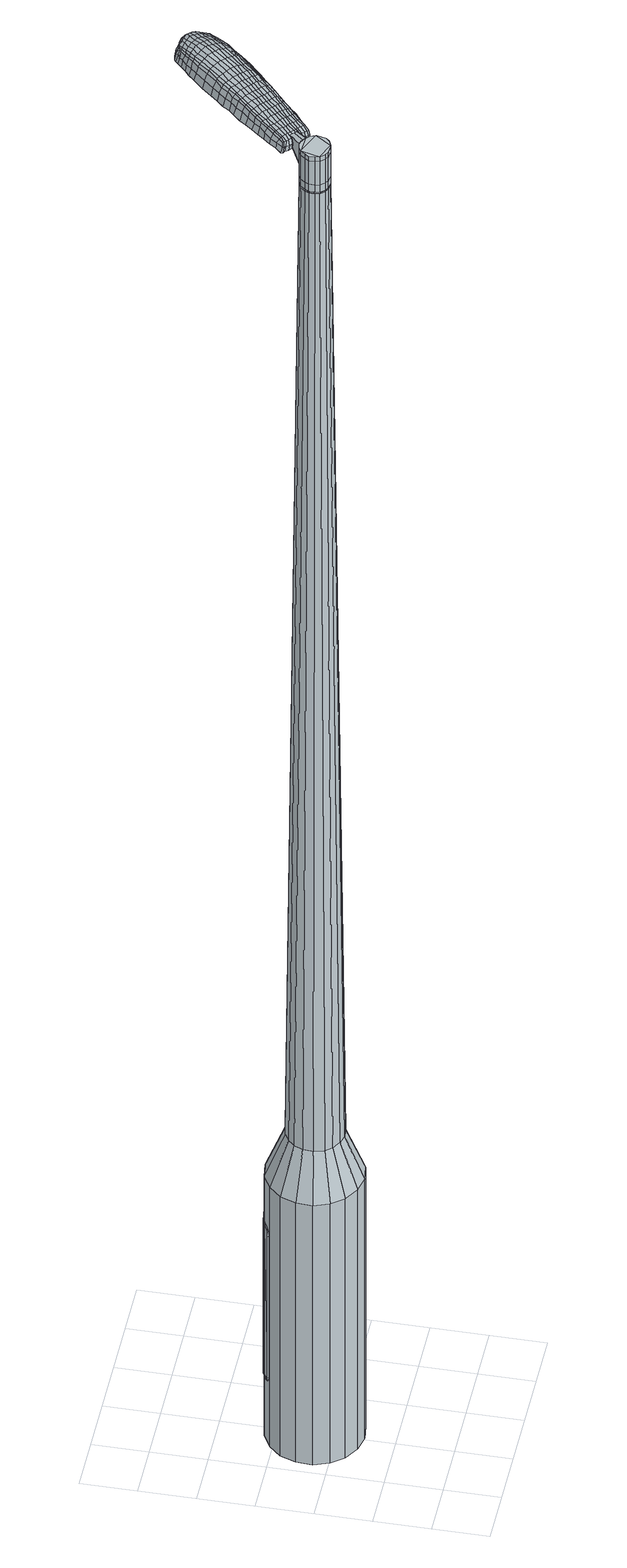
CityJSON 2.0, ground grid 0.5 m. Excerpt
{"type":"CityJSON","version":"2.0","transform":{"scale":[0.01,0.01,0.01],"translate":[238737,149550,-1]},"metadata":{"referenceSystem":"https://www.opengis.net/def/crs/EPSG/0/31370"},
"CityObjects":{
"object1":{"type":"GenericCityObject","attributes":{"cluster":963,"mean_distance_to_centroid":0.104,"new_centroid_x":238737.53,"new_centroid_y":149551.17,"mean_distance_to_camera":11.82,"H1":6.93,"H2":7.18,"Z_final":111.2,"cluster2":-1,"proj_x":238744,"proj_y":149556.93,"id_line":47974,"bearing_l":318.29,"distance":8.66,"orientation":"left","G_obj":48.29},"geometry":[{"type":"MultiSurface","lod":"2","boundaries":[[[0,1,2,3]],[[1,4,5,2]],[[4,6,7,5]],[[6,8,9,7]],[[8,10,11,9]],[[10,12,13,11]],[[12,14,15,13]],[[14,16,17,15]],[[16,18,19,17]],[[18,20,21,19]],[[20,22,23,21]],[[22,24,25,23]],[[24,26,27,25]],[[26,28,29,27]],[[28,30,31,29]],[[30,32,33,31]],[[32,34,35,33]],[[34,0,3,35]],[[36,37,38,39]],[[38,40,41,42]],[[41,43,42]],[[42,44,45,46]],[[45,47,46]],[[46,48,49,50]],[[49,51,50]],[[42,46,50,38]],[[50,52,39,38]],[[53,36,39]],[[2,5,7,35]],[[7,9,11,15]],[[11,13,15]],[[15,17,19,23]],[[19,21,23]],[[23,25,27,31]],[[27,29,31]],[[15,23,31,7]],[[31,33,35,7]],[[3,2,35]],[[1,0,54,55]],[[0,34,56,54]],[[34,32,57,56]],[[32,30,58,57]],[[30,28,59,58]],[[28,26,60,59]],[[26,24,61,60]],[[24,22,62,61]],[[22,20,63,62]],[[20,18,64,63]],[[18,16,65,64]],[[16,14,66,65]],[[14,12,67,66]],[[12,10,68,67]],[[10,8,69,68]],[[8,6,70,69]],[[6,4,71,70]],[[4,1,55,71]],[[55,54,72,73]],[[54,56,74,72]],[[56,57,75,74]],[[57,58,76,75]],[[58,59,77,76]],[[59,60,78,77]],[[60,61,79,78]],[[61,62,80,79]],[[62,63,81,80]],[[63,64,82,81]],[[64,65,83,82]],[[65,66,84,83]],[[66,67,85,84]],[[67,68,86,85]],[[68,69,87,86]],[[69,70,88,87]],[[70,71,89,88]],[[71,55,73,89]],[[72,90,91,73]],[[92,93,90,72]],[[94,95,93,92]],[[76,96,95,94]],[[77,97,96,76]],[[78,98,97,77]],[[99,100,98,78]],[[101,102,100,99]],[[103,104,102,101]],[[105,106,104,103]],[[83,107,106,105]],[[108,109,107,83]],[[85,110,109,108]],[[111,112,110,85]],[[113,114,112,111]],[[88,115,114,113]],[[116,117,115,88]],[[73,91,117,116]],[[118,119,120,121]],[[122,118,121,123]],[[124,122,123,125]],[[126,124,125,127]],[[128,126,127,129]],[[130,128,129,131]],[[132,130,131,133]],[[134,132,133,135]],[[136,134,135,137]],[[138,136,137,139]],[[140,138,139,141]],[[142,140,141,143]],[[144,142,143,145]],[[146,144,145,147]],[[148,146,147,149]],[[150,148,149,151]],[[74,92,72]],[[74,75,94,92]],[[75,76,94]],[[79,99,78]],[[79,80,101,99]],[[80,81,103,101]],[[81,82,105,103]],[[82,83,105]],[[84,108,83]],[[84,85,108]],[[86,111,85]],[[86,87,113,111]],[[87,88,113]],[[89,116,88]],[[89,73,116]],[[152,117,91]],[[152,115,117]],[[153,114,115]],[[153,154,112,114]],[[154,110,112]],[[155,109,110]],[[155,107,109]],[[156,106,107]],[[156,157,104,106]],[[157,158,102,104]],[[158,159,100,102]],[[159,98,100]],[[160,95,96]],[[160,161,93,95]],[[161,90,93]],[[39,52,150,162]],[[91,90,163,151]],[[53,39,162,119]],[[90,161,120,163]],[[36,53,119,118]],[[161,160,121,120]],[[37,36,118,122]],[[160,96,123,121]],[[38,37,122,124]],[[96,97,125,123]],[[40,38,124,126]],[[97,98,127,125]],[[41,40,126,128]],[[98,159,129,127]],[[43,41,128,130]],[[159,158,131,129]],[[42,43,130,132]],[[158,157,133,131]],[[44,42,132,134]],[[157,156,135,133]],[[45,44,134,136]],[[156,107,137,135]],[[47,45,136,138]],[[107,155,139,137]],[[46,47,138,140]],[[155,110,141,139]],[[48,46,140,142]],[[110,154,143,141]],[[49,48,142,144]],[[154,153,145,143]],[[51,49,144,146]],[[153,115,147,145]],[[50,51,146,148]],[[115,152,149,147]],[[52,50,148,150]],[[152,91,151,149]],[[150,151,164,165]],[[151,163,166,164]],[[163,120,167,166]],[[120,119,168,167]],[[119,162,169,168]],[[162,150,165,169]],[[170,171,172,173]],[[174,170,173,175]],[[170,174,176,177]],[[171,170,177,178]],[[179,180,181,182]],[[183,179,182,184]],[[179,183,185,186]],[[180,179,186,187]],[[188,189,190,191]],[[192,188,191,193]],[[188,192,194,195]],[[189,188,195,196]],[[197,198,199,200]],[[201,197,200,202]],[[197,201,203,204]],[[198,197,204,205]],[[206,207,208,209]],[[210,206,209,211]],[[206,210,212,213]],[[207,206,213,214]],[[215,216,217,218]],[[219,215,218,220]],[[215,219,221,222]],[[216,215,222,223]],[[224,225,226,227]],[[216,224,227,217]],[[224,216,223,228]],[[225,224,228,229]],[[230,231,232,233]],[[225,230,233,226]],[[230,225,229,234]],[[231,230,234,235]],[[236,174,175,237]],[[231,236,237,232]],[[236,231,235,238]],[[174,236,238,176]],[[239,240,241,242]],[[243,239,242,244]],[[239,243,245,246]],[[240,239,246,247]],[[248,249,250,251]],[[240,248,251,241]],[[248,240,247,252]],[[249,248,252,253]],[[254,255,256,257]],[[249,254,257,250]],[[254,249,253,258]],[[255,254,258,259]],[[260,261,262,263]],[[255,260,263,256]],[[260,255,259,264]],[[261,260,264,265]],[[266,171,178,267]],[[261,266,267,262]],[[266,261,265,268]],[[171,266,268,172]],[[269,270,271,272]],[[273,269,272,274]],[[269,273,275,276]],[[270,269,276,277]],[[278,279,280,281]],[[270,278,281,271]],[[278,270,277,282]],[[279,278,282,283]],[[284,285,286,287]],[[279,284,287,280]],[[284,279,283,288]],[[285,284,288,289]],[[290,183,184,291]],[[285,290,291,286]],[[290,285,289,292]],[[183,290,292,185]],[[293,294,295,296]],[[297,293,296,298]],[[293,297,299,300]],[[294,293,300,301]],[[302,303,304,305]],[[294,302,305,295]],[[302,294,301,306]],[[303,302,306,307]],[[308,309,310,311]],[[303,308,311,304]],[[308,303,307,312]],[[309,308,312,313]],[[314,315,316,317]],[[309,314,317,310]],[[314,309,313,318]],[[315,314,318,319]],[[320,180,187,321]],[[315,320,321,316]],[[320,315,319,322]],[[180,320,322,181]],[[323,209,208,324]],[[325,323,324,326]],[[323,325,327,328]],[[209,323,328,211]],[[329,325,326,330]],[[331,329,330,332]],[[329,331,333,334]],[[325,329,334,327]],[[335,331,332,336]],[[337,335,336,338]],[[335,337,339,340]],[[331,335,340,333]],[[341,337,338,342]],[[343,341,342,344]],[[341,343,345,346]],[[337,341,346,339]],[[347,343,344,348]],[[198,347,348,199]],[[347,198,205,349]],[[343,347,349,345]],[[350,351,196,195]],[[352,350,195,194]],[[350,352,353,354]],[[351,350,354,355]],[[356,357,355,354]],[[358,356,354,353]],[[356,358,359,360]],[[357,356,360,361]],[[362,363,361,360]],[[364,362,360,359]],[[362,364,365,366]],[[363,362,366,367]],[[368,369,367,366]],[[370,368,366,365]],[[368,370,203,201]],[[369,368,201,202]],[[371,372,373,374]],[[273,371,374,275]],[[371,273,274,375]],[[372,371,375,376]],[[377,192,193,378]],[[372,377,378,373]],[[377,372,376,379]],[[192,377,379,194]],[[380,381,382,383]],[[219,380,383,221]],[[380,219,220,384]],[[381,380,384,385]],[[386,387,388,389]],[[381,386,389,382]],[[386,381,385,390]],[[387,386,390,391]],[[392,189,196,393]],[[387,392,393,388]],[[392,387,391,394]],[[189,392,394,190]],[[395,396,397,398]],[[177,395,398,178]],[[395,177,176,399]],[[396,395,399,400]],[[401,402,403,404]],[[396,401,404,397]],[[401,396,400,405]],[[402,401,405,406]],[[407,200,199,408]],[[402,407,408,403]],[[407,402,406,409]],[[200,407,409,202]],[[410,411,412,413]],[[182,410,413,184]],[[410,182,181,414]],[[411,410,414,415]],[[416,204,203,417]],[[411,416,417,412]],[[416,411,415,418]],[[204,416,418,205]],[[419,420,421,422]],[[297,419,422,299]],[[419,297,298,423]],[[420,419,423,424]],[[425,210,211,426]],[[420,425,426,421]],[[425,420,424,427]],[[210,425,427,212]],[[428,429,430,431]],[[243,428,431,245]],[[428,243,244,432]],[[429,428,432,433]],[[434,435,436,437]],[[429,434,437,430]],[[434,429,433,438]],[[435,434,438,439]],[[440,207,214,441]],[[435,440,441,436]],[[440,435,439,442]],[[207,440,442,208]],[[443,444,433,432]],[[242,443,432,244]],[[443,242,241,445]],[[444,443,445,446]],[[447,448,439,438]],[[444,447,438,433]],[[447,444,446,449]],[[448,447,449,450]],[[451,324,208,442]],[[448,451,442,439]],[[451,448,450,452]],[[324,451,452,326]],[[453,454,455,456]],[[300,453,456,301]],[[453,300,299,422]],[[454,453,422,421]],[[457,328,327,458]],[[454,457,458,455]],[[457,454,421,426]],[[328,457,426,211]],[[459,460,446,445]],[[251,459,445,241]],[[459,251,250,461]],[[460,459,461,462]],[[463,464,450,449]],[[460,463,449,446]],[[463,460,462,465]],[[464,463,465,466]],[[467,330,326,452]],[[464,467,452,450]],[[467,464,466,468]],[[330,467,468,332]],[[469,470,471,472]],[[306,469,472,307]],[[469,306,301,456]],[[470,469,456,455]],[[473,334,333,474]],[[470,473,474,471]],[[473,470,455,458]],[[334,473,458,327]],[[475,476,462,461]],[[257,475,461,250]],[[475,257,256,477]],[[476,475,477,478]],[[479,480,466,465]],[[476,479,465,462]],[[479,476,478,481]],[[480,479,481,482]],[[483,336,332,468]],[[480,483,468,466]],[[483,480,482,484]],[[336,483,484,338]],[[485,486,487,488]],[[312,485,488,313]],[[485,312,307,472]],[[486,485,472,471]],[[489,340,339,490]],[[486,489,490,487]],[[489,486,471,474]],[[340,489,474,333]],[[491,492,478,477]],[[263,491,477,256]],[[491,263,262,493]],[[492,491,493,494]],[[495,496,482,481]],[[492,495,481,478]],[[495,492,494,497]],[[496,495,497,498]],[[499,342,338,484]],[[496,499,484,482]],[[499,496,498,500]],[[342,499,500,344]],[[501,502,503,504]],[[318,501,504,319]],[[501,318,313,488]],[[502,501,488,487]],[[505,346,345,506]],[[502,505,506,503]],[[505,502,487,490]],[[346,505,490,339]],[[507,508,494,493]],[[267,507,493,262]],[[507,267,178,398]],[[508,507,398,397]],[[509,510,498,497]],[[508,509,497,494]],[[509,508,397,404]],[[510,509,404,403]],[[511,348,344,500]],[[510,511,500,498]],[[511,510,403,408]],[[348,511,408,199]],[[512,513,415,414]],[[322,512,414,181]],[[512,322,319,504]],[[513,512,504,503]],[[514,349,205,418]],[[513,514,418,415]],[[514,513,503,506]],[[349,514,506,345]],[[515,516,376,375]],[[272,515,375,274]],[[515,272,271,517]],[[516,515,517,518]],[[519,352,194,379]],[[516,519,379,376]],[[519,516,518,520]],[[352,519,520,353]],[[521,522,523,524]],[[222,521,524,223]],[[521,222,221,383]],[[522,521,383,382]],[[525,526,527,528]],[[522,525,528,523]],[[525,522,382,389]],[[526,525,389,388]],[[529,351,355,530]],[[526,529,530,527]],[[529,526,388,393]],[[351,529,393,196]],[[531,532,518,517]],[[281,531,517,271]],[[531,281,280,533]],[[532,531,533,534]],[[535,358,353,520]],[[532,535,520,518]],[[535,532,534,536]],[[358,535,536,359]],[[537,538,539,540]],[[228,537,540,229]],[[537,228,223,524]],[[538,537,524,523]],[[541,542,543,544]],[[538,541,544,539]],[[541,538,523,528]],[[542,541,528,527]],[[545,357,361,546]],[[542,545,546,543]],[[545,542,527,530]],[[357,545,530,355]],[[547,548,534,533]],[[287,547,533,280]],[[547,287,286,549]],[[548,547,549,550]],[[551,364,359,536]],[[548,551,536,534]],[[551,548,550,552]],[[364,551,552,365]],[[553,554,555,556]],[[234,553,556,235]],[[553,234,229,540]],[[554,553,540,539]],[[557,558,559,560]],[[554,557,560,555]],[[557,554,539,544]],[[558,557,544,543]],[[561,363,367,562]],[[558,561,562,559]],[[561,558,543,546]],[[363,561,546,361]],[[563,564,550,549]],[[291,563,549,286]],[[563,291,184,413]],[[564,563,413,412]],[[565,370,365,552]],[[564,565,552,550]],[[565,564,412,417]],[[370,565,417,203]],[[566,567,400,399]],[[238,566,399,176]],[[566,238,235,556]],[[567,566,556,555]],[[568,569,406,405]],[[567,568,405,400]],[[568,567,555,560]],[[569,568,560,559]],[[570,369,202,409]],[[569,570,409,406]],[[570,569,559,562]],[[369,570,562,367]],[[571,572,573,574]],[[574,573,575,576]],[[577,575,573,578]],[[578,573,572,579]],[[580,581,582,583]],[[583,582,584,585]],[[586,584,582,587]],[[587,582,581,588]],[[589,590,591,592]],[[592,591,593,594]],[[595,593,591,596]],[[596,591,590,597]],[[598,599,600,601]],[[601,600,602,603]],[[604,602,600,605]],[[605,600,599,606]],[[607,608,609,610]],[[610,609,611,612]],[[613,611,609,614]],[[614,609,608,615]],[[616,617,618,619]],[[619,618,620,621]],[[622,620,618,623]],[[623,618,617,624]],[[625,626,627,628]],[[628,627,617,616]],[[624,617,627,629]],[[629,627,626,630]],[[631,632,633,634]],[[634,633,626,625]],[[630,626,633,635]],[[635,633,632,636]],[[576,575,637,638]],[[638,637,632,631]],[[636,632,637,639]],[[639,637,575,577]],[[640,641,642,643]],[[643,642,644,645]],[[646,644,642,647]],[[647,642,641,648]],[[649,650,651,652]],[[652,651,641,640]],[[648,641,651,653]],[[653,651,650,654]],[[655,656,657,658]],[[658,657,650,649]],[[654,650,657,659]],[[659,657,656,660]],[[661,662,663,664]],[[664,663,656,655]],[[660,656,663,665]],[[665,663,662,666]],[[579,572,667,668]],[[668,667,662,661]],[[666,662,667,669]],[[669,667,572,571]],[[670,671,672,673]],[[673,672,674,675]],[[676,674,672,677]],[[677,672,671,678]],[[679,680,681,682]],[[682,681,671,670]],[[678,671,681,683]],[[683,681,680,684]],[[685,686,687,688]],[[688,687,680,679]],[[684,680,687,689]],[[689,687,686,690]],[[585,584,691,692]],[[692,691,686,685]],[[690,686,691,693]],[[693,691,584,586]],[[694,695,696,697]],[[697,696,698,699]],[[700,698,696,701]],[[701,696,695,702]],[[703,704,705,706]],[[706,705,695,694]],[[702,695,705,707]],[[707,705,704,708]],[[709,710,711,712]],[[712,711,704,703]],[[708,704,711,713]],[[713,711,710,714]],[[715,716,717,718]],[[718,717,710,709]],[[714,710,717,719]],[[719,717,716,720]],[[588,581,721,722]],[[722,721,716,715]],[[720,716,721,723]],[[723,721,581,580]],[[607,610,724,725]],[[725,724,726,727]],[[728,726,724,168]],[[168,724,610,612]],[[727,726,729,730]],[[730,729,731,732]],[[733,731,729,734]],[[734,729,726,728]],[[732,731,735,736]],[[736,735,737,738]],[[739,737,735,740]],[[740,735,731,733]],[[738,737,741,742]],[[742,741,743,744]],[[745,743,741,746]],[[746,741,737,739]],[[744,743,747,748]],[[748,747,599,598]],[[606,599,747,749]],[[749,747,743,745]],[[597,750,751,596]],[[596,751,752,595]],[[753,752,751,754]],[[754,751,750,755]],[[755,756,757,754]],[[754,757,758,753]],[[759,758,757,760]],[[760,757,756,761]],[[761,762,763,760]],[[760,763,764,759]],[[765,764,763,766]],[[766,763,762,767]],[[767,768,769,766]],[[766,769,770,765]],[[604,770,769,602]],[[602,769,768,603]],[[771,772,773,774]],[[774,773,674,676]],[[675,674,773,775]],[[775,773,772,776]],[[594,593,777,778]],[[778,777,772,771]],[[776,772,777,779]],[[779,777,593,595]],[[780,781,782,783]],[[783,782,620,622]],[[621,620,782,784]],[[784,782,781,785]],[[786,787,788,789]],[[789,788,781,780]],[[785,781,788,790]],[[790,788,787,791]],[[597,590,792,793]],[[793,792,787,786]],[[791,787,792,794]],[[794,792,590,589]],[[795,796,797,798]],[[798,797,578,579]],[[577,578,797,799]],[[799,797,796,800]],[[801,802,803,804]],[[804,803,796,795]],[[800,796,803,805]],[[805,803,802,806]],[[598,601,807,808]],[[808,807,802,801]],[[806,802,807,809]],[[809,807,601,603]],[[810,811,812,813]],[[813,812,583,585]],[[580,583,812,814]],[[814,812,811,815]],[[604,605,816,817]],[[817,816,811,810]],[[815,811,816,818]],[[818,816,605,606]],[[819,820,698,821]],[[821,698,700]],[[699,698,822]],[[822,698,820,823]],[[612,611,824,825]],[[825,824,820,819]],[[823,820,824,826]],[[826,824,611,613]],[[827,828,829,830]],[[830,829,644,646]],[[645,644,829,831]],[[831,829,828,832]],[[833,834,835,836]],[[836,835,828,827]],[[832,828,835,837]],[[837,835,834,838]],[[615,608,839,840]],[[840,839,834,833]],[[838,834,839,841]],[[841,839,608,607]],[[832,842,843,831]],[[831,843,643,645]],[[640,643,843,844]],[[844,843,842,845]],[[838,846,847,837]],[[837,847,842,832]],[[845,842,847,848]],[[848,847,846,849]],[[607,725,850,841]],[[841,850,846,838]],[[849,846,850,851]],[[851,850,725,727]],[[852,853,854,855]],[[855,854,701,702]],[[700,701,854,821]],[[821,854,853,819]],[[728,168,856,857]],[[857,856,853,852]],[[819,853,856,825]],[[825,856,168,612]],[[845,858,859,844]],[[844,859,652,640]],[[649,652,859,860]],[[860,859,858,861]],[[849,862,863,848]],[[848,863,858,845]],[[861,858,863,864]],[[864,863,862,865]],[[727,730,866,851]],[[851,866,862,849]],[[865,862,866,867]],[[867,866,730,732]],[[868,869,870,871]],[[871,870,707,708]],[[702,707,870,855]],[[855,870,869,852]],[[733,734,872,873]],[[873,872,869,868]],[[852,869,872,857]],[[857,872,734,728]],[[861,874,860]],[[860,874,658,649]],[[655,658,874,875]],[[875,874,876]],[[865,877,878,864]],[[864,878,874,861]],[[876,874,878,879]],[[879,878,877,880]],[[732,736,881,867]],[[867,881,877,865]],[[880,877,881,882]],[[882,881,736,738]],[[883,884,885,886]],[[886,885,713,714]],[[708,713,885,871]],[[871,885,884,868]],[[739,740,887,888]],[[888,887,884,883]],[[868,884,887,873]],[[873,887,740,733]],[[876,889,890,875]],[[875,890,664,655]],[[661,664,890,891]],[[891,890,889,892]],[[880,893,894,879]],[[879,894,889,876]],[[892,889,894,895]],[[895,894,893,896]],[[738,742,897,882]],[[882,897,893,880]],[[896,893,897,898]],[[898,897,742,744]],[[899,900,901,902]],[[902,901,719,720]],[[714,719,901,886]],[[886,901,900,883]],[[745,746,903,904]],[[904,903,900,899]],[[883,900,903,888]],[[888,903,746,739]],[[892,905,906,891]],[[891,906,668,661]],[[579,668,906,798]],[[798,906,905,795]],[[896,907,908,895]],[[895,908,905,892]],[[795,905,908,804]],[[804,908,907,801]],[[744,748,909,898]],[[898,909,907,896]],[[801,907,909,808]],[[808,909,748,598]],[[815,910,911,814]],[[814,911,723,580]],[[720,723,911,902]],[[902,911,910,899]],[[606,749,912,818]],[[818,912,910,815]],[[899,910,912,904]],[[904,912,749,745]],[[776,913,914,775]],[[775,914,673,675]],[[670,673,914,915]],[[915,914,913,916]],[[595,752,917,779]],[[779,917,913,776]],[[916,913,917,918]],[[918,917,752,753]],[[919,920,921,922]],[[922,921,623,624]],[[622,623,921,783]],[[783,921,920,780]],[[923,924,925,926]],[[926,925,920,919]],[[780,920,925,789]],[[789,925,924,786]],[[755,750,927,928]],[[928,927,924,923]],[[786,924,927,793]],[[793,927,750,597]],[[916,929,930,915]],[[915,930,682,670]],[[679,682,930,931]],[[931,930,929,932]],[[753,758,933,918]],[[918,933,929,916]],[[932,929,933,934]],[[934,933,758,759]],[[935,936,937,938]],[[938,937,629,630]],[[624,629,937,922]],[[922,937,936,919]],[[939,940,941,942]],[[942,941,936,935]],[[919,936,941,926]],[[926,941,940,923]],[[761,756,943,944]],[[944,943,940,939]],[[923,940,943,928]],[[928,943,756,755]],[[932,945,946,931]],[[931,946,688,679]],[[685,688,946,947]],[[947,946,945,948]],[[759,764,949,934]],[[934,949,945,932]],[[948,945,949,950]],[[950,949,764,765]],[[951,952,953,954]],[[954,953,635,636]],[[630,635,953,938]],[[938,953,952,935]],[[955,956,957,958]],[[958,957,952,951]],[[935,952,957,942]],[[942,957,956,939]],[[767,762,959,960]],[[960,959,956,955]],[[939,956,959,944]],[[944,959,762,761]],[[948,961,962,947]],[[947,962,692,685]],[[585,692,962,813]],[[813,962,961,810]],[[765,770,963,950]],[[950,963,961,948]],[[810,961,963,817]],[[817,963,770,604]],[[800,964,965,799]],[[799,965,639,577]],[[636,639,965,954]],[[954,965,964,951]],[[806,966,967,805]],[[805,967,964,800]],[[951,964,967,958]],[[958,967,966,955]],[[603,768,968,809]],[[809,968,966,806]],[[955,966,968,960]],[[960,968,768,767]],[[571,574,173,172]],[[574,576,175,173]],[[586,587,186,185]],[[587,588,187,186]],[[589,592,191,190]],[[592,594,193,191]],[[613,614,213,212]],[[614,615,214,213]],[[616,619,218,217]],[[619,621,220,218]],[[625,628,227,226]],[[628,616,217,227]],[[631,634,233,232]],[[634,625,226,233]],[[576,638,237,175]],[[638,631,232,237]],[[646,647,246,245]],[[647,648,247,246]],[[648,653,252,247]],[[653,654,253,252]],[[654,659,258,253]],[[659,660,259,258]],[[660,665,264,259]],[[665,666,265,264]],[[666,669,268,265]],[[669,571,172,268]],[[676,677,276,275]],[[677,678,277,276]],[[678,683,282,277]],[[683,684,283,282]],[[684,689,288,283]],[[689,690,289,288]],[[690,693,292,289]],[[693,586,185,292]],[[694,697,296,295]],[[697,699,298,296]],[[703,706,305,304]],[[706,694,295,305]],[[709,712,311,310]],[[712,703,304,311]],[[715,718,317,316]],[[718,709,310,317]],[[588,722,321,187]],[[722,715,316,321]],[[771,774,374,373]],[[774,676,275,374]],[[594,778,378,193]],[[778,771,373,378]],[[621,784,384,220]],[[784,785,385,384]],[[785,790,390,385]],[[790,791,391,390]],[[791,794,394,391]],[[794,589,190,394]],[[699,822,423,298]],[[822,823,424,423]],[[823,826,427,424]],[[826,613,212,427]],[[827,830,431,430]],[[830,646,245,431]],[[833,836,437,436]],[[836,827,430,437]],[[615,840,441,214]],[[840,833,436,441]],[[969,970,971,972]],[[973,974,972,971]],[[975,976,977,978]],[[979,980,981,982]],[[970,983,984,971]],[[985,973,971,984]],[[986,975,978,987]],[[988,989,980,979]],[[983,990,991,984]],[[991,992,985,984]],[[993,986,987,994]],[[995,989,988,996]],[[990,997,998,991]],[[998,999,992,991]],[[1000,993,994,1001]],[[1002,995,996,1003]],[[1004,1005,1006,1007]],[[1008,1009,1005,1004]],[[1008,1010,1011,1009]],[[1010,1012,1013,1011]],[[1014,1015,1016]],[[1017,1018,1015,1014]],[[1019,1020,1018,1017]],[[1021,1022,1020,1019]],[[1016,1006,1005,1014]],[[1014,1005,1009,1017]],[[1009,1011,1019,1017]],[[1011,1013,1021,1019]],[[978,977,974,973]],[[987,978,973,985]],[[992,994,987,985]],[[999,1001,994,992]],[[979,982,976,975]],[[988,979,975,986]],[[996,988,986,993]],[[1003,996,993,1000]],[[980,1004,1007,981]],[[989,1008,1004,980]],[[1010,1008,989,995]],[[1012,1010,995,1002]],[[1023,1024,1025,1026]],[[1025,1027,1028,1029]],[[1025,1029,1030,1031]],[[1025,1031,1026]],[[1032,1023,1026,1033]],[[1034,1033,1026,1035]],[[1036,1035,1026]],[[1037,1025,1024,1038]],[[1039,1037,1038,1040]],[[1041,1039,1040,1042]],[[1043,1041,1042,1044]],[[1045,1043,1044,1046]],[[1046,1047,1048,1049]],[[1046,1049,1050,1051]],[[1046,1051,1052,1053]],[[1052,1054,1055,1056]],[[1052,1056,1057,1058]],[[1052,1058,1053]],[[1046,1053,1045]],[[1059,1060,1024,1023]],[[1061,1062,1027,1025]],[[1063,1064,1036,1026]],[[1060,1065,1038,1024]],[[1066,1061,1025,1037]],[[1065,1067,1040,1038]],[[1068,1066,1037,1039]],[[1067,1069,1042,1040]],[[1070,1068,1039,1041]],[[1069,1071,1044,1042]],[[1072,1070,1041,1043]],[[1071,1073,1046,1044]],[[1074,1072,1043,1045]],[[1073,1075,1047,1046]],[[1076,1077,1054,1052]],[[1078,1074,1045,1053]],[[1048,1047,1075,1079]],[[1049,1048,1079,1080]],[[1050,1049,1080,1081]],[[1051,1050,1081,1082]],[[1052,1051,1082,1076]],[[1083,1059,1023,1032]],[[1084,1083,1032,1033]],[[1085,1084,1033,1034]],[[1086,1085,1034,1035]],[[1064,1086,1035,1036]],[[1028,1027,1062,1087]],[[1055,1054,1077,1088]],[[1029,1028,1087,1089]],[[1030,1029,1089,1090]],[[1031,1030,1090,1091]],[[1026,1031,1091,1063]],[[1056,1055,1088,1092]],[[1057,1056,1092,1093]],[[1058,1057,1093,1094]],[[1053,1058,1094,1078]]]}]}
},
"vertices":[
[81,151,384],[91,139,384],[91,139,96],[81,151,96],[95,126,384],[95,126,96],[95,111,384],[95,111,96],[89,97,384],[89,97,96],[79,86,384],[79,86,96],[67,79,384],[67,79,96],[52,77,384],[52,77,96],[38,80,384],[38,80,96],[25,88,384],[25,88,96],[16,99,384],[16,99,96],[11,113,384],[11,113,96],[12,128,384],[12,128,96],[17,142,384],[17,142,96],[27,153,384],[27,153,96],[40,160,384],[40,160,96],[55,162,384],[55,162,96],[69,159,384],[69,159,96],[54,133,1524],[49,132,1524],[45,130,1524],[62,129,1524],[42,126,1524],[40,122,1524],[41,113,1524],[40,117,1524],[44,109,1524],[48,107,1524],[57,107,1524],[53,106,1524],[62,109,1524],[65,112,1524],[67,121,1524],[66,117,1524],[65,126,1524],[58,132,1524],[70,138,429],[75,131,429],[63,143,429],[54,145,429],[45,143,429],[38,139,429],[32,133,429],[29,125,429],[28,116,429],[31,107,429],[36,101,429],[44,96,429],[52,94,429],[61,95,429],[69,100,429],[75,106,429],[78,114,429],[78,123,429],[62,129,1483],[65,126,1483],[58,132,1483],[54,133,1483],[49,132,1483],[45,130,1483],[42,126,1483],[40,122,1483],[40,117,1483],[41,113,1483],[44,109,1483],[48,107,1483],[53,106,1483],[57,107,1483],[62,109,1483],[65,112,1483],[66,117,1483],[67,121,1483],[62,129,1485],[65,126,1485],[58,131,1483],[58,131,1485],[54,132,1483],[54,132,1485],[49,132,1485],[45,130,1485],[42,126,1485],[41,122,1483],[41,122,1485],[41,118,1483],[41,118,1485],[42,113,1483],[42,113,1485],[45,110,1483],[45,110,1485],[48,107,1485],[53,107,1483],[53,107,1485],[57,107,1485],[61,109,1483],[61,109,1485],[64,113,1483],[64,113,1485],[66,117,1485],[66,121,1483],[66,121,1485],[54,133,1519],[58,132,1519],[58,132,1493],[54,133,1493],[49,132,1519],[49,132,1493],[45,130,1519],[45,130,1493],[42,126,1519],[42,126,1493],[40,122,1519],[40,122,1493],[40,117,1519],[40,117,1493],[41,113,1519],[41,113,1493],[44,109,1519],[44,109,1493],[48,107,1519],[48,107,1493],[53,106,1519],[53,106,1493],[57,107,1519],[57,107,1493],[62,109,1519],[62,109,1493],[65,112,1519],[65,112,1493],[66,117,1519],[66,117,1493],[67,121,1519],[67,121,1493],[65,126,1519],[65,126,1493],[67,121,1485],[65,112,1485],[62,109,1485],[53,106,1485],[44,109,1485],[41,113,1485],[40,117,1485],[40,122,1485],[54,133,1485],[58,132,1485],[62,129,1519],[62,129,1493],[77,141,1513],[77,141,1518],[75,143,1513],[72,146,1513],[72,146,1518],[75,143,1518],[138,186,1519],[134,181,1518],[136,181,1509],[141,186,1510],[144,192,1519],[146,192,1510],[143,192,1526],[137,186,1525],[132,181,1525],[110,212,1519],[105,206,1518],[106,204,1525],[110,210,1525],[115,218,1519],[116,216,1526],[115,220,1510],[110,214,1510],[105,208,1509],[172,255,1519],[175,252,1519],[175,253,1513],[172,255,1513],[168,256,1519],[169,257,1513],[167,255,1524],[171,253,1524],[173,251,1524],[123,199,1530],[118,194,1529],[120,192,1529],[125,197,1530],[129,206,1531],[131,204,1531],[126,209,1530],[120,202,1530],[115,196,1529],[69,139,1512],[71,137,1512],[72,138,1517],[70,140,1517],[67,141,1512],[68,142,1517],[67,142,1506],[70,140,1506],[72,138,1506],[177,231,1519],[175,228,1519],[177,228,1512],[178,231,1512],[178,233,1518],[180,233,1512],[177,233,1522],[176,231,1523],[174,229,1524],[172,224,1519],[169,220,1519],[171,220,1512],[174,224,1512],[171,225,1524],[167,220,1525],[165,215,1519],[160,209,1519],[162,209,1511],[167,215,1511],[164,215,1526],[158,209,1526],[152,201,1519],[154,201,1510],[151,201,1526],[86,133,1513],[92,139,1513],[90,139,1518],[85,134,1517],[82,130,1512],[82,131,1516],[83,130,1506],[88,133,1507],[93,139,1507],[97,144,1514],[102,149,1515],[101,150,1520],[96,144,1519],[99,144,1507],[104,149,1507],[108,155,1515],[113,160,1516],[111,160,1522],[106,155,1521],[109,155,1508],[115,160,1508],[118,165,1517],[123,170,1517],[122,171,1524],[116,165,1523],[120,165,1508],[125,170,1509],[128,175,1518],[127,176,1524],[131,175,1509],[151,255,1519],[148,253,1519],[149,252,1524],[152,254,1523],[153,257,1518],[153,256,1522],[152,258,1512],[150,257,1512],[148,255,1512],[145,250,1519],[140,246,1519],[141,244,1525],[145,248,1524],[144,251,1512],[140,247,1512],[136,241,1519],[131,236,1519],[131,234,1526],[137,240,1526],[136,243,1511],[131,238,1511],[123,227,1519],[124,225,1526],[123,229,1510],[64,154,1513],[68,160,1513],[68,161,1507],[64,155,1507],[61,149,1512],[60,150,1506],[62,149,1516],[64,152,1517],[69,158,1518],[73,166,1514],[78,171,1515],[78,173,1507],[73,167,1507],[74,164,1519],[78,170,1520],[82,177,1515],[87,183,1516],[87,185,1508],[82,179,1508],[83,176,1521],[88,182,1522],[92,189,1517],[96,195,1517],[96,197,1509],[91,191,1508],[92,187,1523],[97,193,1524],[101,200,1518],[101,202,1509],[101,199,1524],[73,144,1519],[75,142,1519],[78,149,1520],[80,148,1520],[76,151,1520],[71,146,1519],[83,155,1522],[85,153,1522],[88,160,1523],[90,159,1523],[86,163,1523],[81,157,1521],[93,166,1524],[95,164,1524],[98,172,1525],[100,170,1525],[96,174,1525],[91,168,1524],[103,177,1526],[105,175,1526],[108,183,1527],[110,181,1527],[105,185,1527],[101,179,1526],[113,188,1528],[115,186,1528],[110,191,1528],[169,251,1527],[171,249,1527],[165,253,1526],[162,250,1527],[166,248,1528],[168,245,1528],[161,243,1529],[164,241,1529],[158,245,1528],[153,240,1530],[157,238,1530],[159,235,1530],[152,232,1531],[154,230,1531],[148,235,1530],[142,228,1531],[146,225,1531],[148,223,1531],[137,216,1531],[140,213,1531],[134,218,1531],[155,257,1518],[158,258,1519],[158,259,1513],[155,259,1513],[155,256,1523],[158,256,1523],[163,257,1519],[163,258,1513],[162,256,1524],[179,235,1518],[179,238,1518],[178,237,1523],[177,235,1523],[180,235,1513],[180,238,1513],[179,242,1519],[178,246,1519],[177,245,1524],[178,241,1523],[180,242,1513],[179,246,1513],[177,249,1519],[176,248,1524],[177,250,1513],[135,187,1528],[134,188,1528],[129,183,1528],[130,182,1527],[141,193,1528],[140,195,1529],[132,190,1529],[130,192,1530],[125,187,1529],[127,185,1528],[138,197,1529],[136,199,1530],[127,195,1530],[122,189,1529],[134,201,1531],[111,209,1528],[113,207,1529],[119,214,1529],[117,215,1528],[107,203,1527],[109,202,1528],[116,205,1529],[122,211,1530],[112,199,1528],[60,147,1512],[62,146,1512],[63,146,1517],[61,147,1517],[60,148,1506],[62,147,1506],[64,143,1512],[65,144,1517],[64,144,1506],[80,129,1512],[79,130,1512],[80,130,1506],[81,129,1506],[80,130,1517],[79,131,1517],[77,132,1512],[75,134,1512],[76,134,1506],[78,132,1506],[77,133,1517],[76,135,1517],[73,135,1512],[74,136,1506],[74,136,1517],[84,134,1519],[83,135,1519],[89,140,1520],[88,141,1520],[81,137,1519],[79,139,1519],[86,142,1520],[84,144,1520],[77,140,1519],[82,146,1520],[65,151,1519],[66,150,1519],[71,156,1520],[70,157,1520],[69,148,1519],[74,154,1520],[94,145,1521],[93,146,1521],[100,150,1522],[98,151,1522],[91,148,1521],[89,150,1521],[97,153,1522],[94,155,1523],[87,151,1522],[92,157,1523],[74,163,1521],[76,162,1521],[81,167,1522],[79,169,1522],[78,159,1521],[83,165,1522],[105,156,1523],[104,157,1523],[110,161,1524],[109,162,1524],[102,158,1523],[100,160,1524],[107,164,1525],[105,166,1525],[97,162,1524],[102,168,1525],[84,175,1523],[85,173,1523],[90,179,1524],[88,180,1524],[88,171,1524],[93,176,1525],[115,166,1525],[114,167,1525],[120,171,1526],[119,173,1526],[112,169,1526],[110,171,1526],[117,174,1527],[115,177,1527],[107,173,1526],[112,179,1527],[93,186,1525],[95,185,1525],[99,190,1526],[98,192,1526],[98,182,1526],[102,188,1527],[125,177,1527],[124,178,1527],[122,180,1527],[120,182,1528],[117,184,1528],[102,197,1527],[104,196,1527],[107,193,1528],[153,254,1525],[156,255,1525],[150,252,1526],[153,252,1526],[160,254,1526],[158,251,1527],[176,233,1525],[176,236,1525],[174,233,1526],[174,230,1525],[176,239,1525],[175,242,1526],[172,239,1527],[173,236,1526],[174,246,1526],[171,242,1527],[147,248,1526],[149,248,1527],[142,244,1527],[145,243,1528],[153,247,1528],[149,242,1529],[171,226,1526],[170,228,1527],[166,223,1528],[167,221,1527],[170,231,1527],[168,235,1528],[164,229,1529],[165,226,1528],[167,238,1528],[162,232,1530],[138,239,1528],[140,239,1529],[133,233,1528],[135,232,1529],[144,237,1529],[138,230,1530],[163,217,1528],[162,219,1528],[157,212,1529],[157,211,1528],[161,221,1529],[159,224,1530],[153,217,1530],[155,215,1530],[157,227,1530],[151,220,1531],[125,224,1529],[127,223,1529],[130,221,1530],[150,202,1528],[148,203,1529],[147,206,1530],[145,208,1530],[142,211,1531],[134,182,1509],[132,182,1518],[137,187,1518],[139,187,1509],[143,193,1519],[145,193,1510],[141,194,1525],[135,187,1525],[130,182,1525],[107,203,1525],[107,205,1518],[111,210,1518],[112,209,1525],[117,217,1519],[117,215,1525],[117,219,1510],[111,212,1509],[107,207,1509],[174,251,1513],[173,251,1519],[170,253,1519],[171,253,1513],[167,254,1519],[168,255,1513],[166,253,1524],[170,252,1524],[172,250,1524],[120,192,1528],[118,194,1528],[123,199,1529],[125,197,1529],[129,206,1529],[131,204,1529],[126,209,1529],[120,202,1529],[115,196,1528],[73,139,1516],[73,139,1512],[71,141,1512],[71,141,1516],[68,143,1512],[69,143,1516],[69,143,1506],[71,141,1506],[73,139,1506],[175,229,1512],[173,229,1519],[175,232,1518],[177,231,1512],[176,234,1518],[178,233,1512],[175,234,1522],[174,232,1523],[172,230,1523],[169,221,1512],[167,221,1519],[171,225,1519],[172,225,1512],[169,226,1524],[166,221,1525],[160,210,1511],[159,210,1519],[164,216,1519],[165,216,1511],[162,217,1525],[157,211,1526],[151,202,1519],[153,202,1510],[149,202,1526],[89,140,1518],[90,140,1513],[85,135,1513],[84,135,1517],[81,132,1512],[81,133,1515],[83,132,1506],[86,135,1506],[92,140,1507],[100,151,1520],[101,151,1514],[96,146,1514],[94,146,1519],[97,145,1507],[103,151,1507],[110,162,1522],[112,161,1516],[106,156,1515],[105,156,1521],[108,156,1508],[113,161,1508],[120,172,1523],[122,172,1517],[117,167,1516],[115,167,1522],[119,166,1508],[124,172,1508],[127,177,1517],[125,177,1524],[129,177,1509],[150,250,1523],[149,251,1519],[152,254,1518],[153,252,1523],[154,255,1518],[154,254,1522],[153,256,1512],[152,255,1512],[149,253,1512],[142,243,1525],[142,244,1519],[146,248,1519],[147,247,1524],[146,250,1512],[142,246,1512],[133,233,1526],[132,234,1519],[138,240,1519],[138,239,1525],[137,242,1511],[132,236,1511],[125,226,1519],[125,224,1526],[124,228,1510],[70,160,1507],[70,159,1513],[65,153,1513],[65,154,1506],[62,148,1512],[62,150,1506],[64,149,1515],[66,152,1517],[70,157,1518],[79,172,1507],[79,170,1514],[75,164,1514],[75,166,1507],[75,163,1519],[80,169,1520],[88,184,1508],[89,182,1516],[84,176,1515],[84,178,1508],[85,175,1521],[89,180,1522],[98,195,1508],[98,194,1517],[93,188,1516],[93,190,1508],[94,186,1522],[98,192,1523],[102,199,1517],[102,201,1509],[103,198,1524],[74,144,1518],[76,143,1518],[79,150,1519],[81,148,1519],[77,152,1519],[84,155,1520],[86,154,1520],[89,161,1521],[91,159,1521],[86,163,1521],[82,157,1520],[94,166,1523],[96,165,1523],[99,172,1524],[101,170,1524],[96,174,1524],[91,169,1523],[103,178,1525],[106,176,1525],[108,183,1526],[111,181,1526],[106,185,1526],[101,180,1525],[113,189,1527],[115,187,1527],[111,191,1527],[170,248,1526],[168,250,1526],[165,252,1525],[162,249,1526],[165,247,1526],[168,245,1526],[164,240,1528],[161,242,1528],[158,244,1527],[153,239,1528],[156,237,1529],[159,235,1529],[154,229,1530],[152,232,1530],[149,234,1529],[143,227,1530],[146,225,1530],[148,223,1530],[140,213,1530],[137,216,1530],[134,218,1530],[158,257,1513],[158,256,1518],[155,255,1518],[155,257,1512],[155,254,1523],[157,254,1523],[162,255,1519],[163,256,1513],[162,254,1523],[176,237,1523],[177,238,1518],[177,235,1518],[175,235,1523],[178,235,1512],[178,238,1512],[175,244,1523],[176,245,1519],[177,241,1519],[176,240,1523],[178,241,1513],[177,245,1513],[175,248,1519],[174,247,1524],[175,248,1513],[129,184,1527],[134,189,1527],[135,188,1527],[130,183,1526],[140,194,1527],[140,195,1528],[125,188,1528],[130,193,1528],[132,191,1528],[127,186,1527],[138,197,1528],[136,200,1529],[128,195,1529],[123,190,1528],[134,202,1529],[119,214,1528],[114,207,1527],[113,208,1527],[118,214,1527],[108,202,1526],[109,201,1527],[117,204,1528],[123,211,1528],[112,199,1527],[64,148,1516],[63,147,1512],[63,148,1516],[62,149,1506],[63,148,1506],[66,145,1512],[66,145,1516],[66,146,1506],[81,132,1506],[80,132,1512],[81,131,1512],[82,131,1506],[81,132,1516],[80,133,1516],[77,136,1506],[76,135,1512],[78,133,1512],[80,134,1506],[79,134,1516],[77,136,1516],[75,137,1512],[75,137,1506],[75,138,1516],[83,136,1518],[84,136,1518],[89,141,1519],[88,141,1519],[80,139,1518],[82,138,1518],[86,143,1519],[85,145,1519],[78,141,1518],[83,146,1519],[72,156,1519],[67,151,1518],[66,151,1518],[71,157,1519],[69,149,1518],[74,154,1519],[93,147,1520],[94,146,1520],[99,151,1521],[99,152,1521],[90,150,1520],[92,148,1520],[97,154,1521],[95,155,1521],[88,152,1520],[93,157,1521],[81,168,1521],[76,162,1520],[76,163,1520],[80,168,1521],[79,160,1520],[84,165,1521],[104,157,1522],[109,162,1523],[109,163,1523],[100,161,1522],[102,159,1522],[107,164,1523],[105,166,1524],[98,163,1523],[103,168,1524],[91,179,1523],[86,173,1522],[85,174,1522],[90,180,1523],[89,171,1522],[93,177,1523],[114,168,1524],[115,167,1524],[120,173,1525],[119,173,1525],[110,172,1525],[112,170,1524],[117,175,1525],[115,177,1526],[108,174,1525],[113,179,1526],[100,190,1525],[95,185,1524],[94,186,1524],[99,191,1525],[98,182,1524],[103,188,1525],[124,179,1526],[125,178,1526],[120,182,1527],[122,180,1526],[118,184,1527],[105,196,1526],[104,197,1526],[108,193,1526],[156,253,1524],[154,253,1524],[151,250,1525],[153,251,1525],[160,253,1525],[158,250,1525],[172,233,1525],[174,236,1524],[174,233,1524],[172,231,1525],[171,239,1526],[174,242,1525],[174,239,1524],[172,236,1525],[172,245,1525],[170,242,1526],[150,247,1526],[147,247,1526],[143,243,1526],[145,242,1527],[154,246,1526],[149,241,1527],[165,224,1527],[169,229,1526],[169,227,1526],[165,222,1526],[163,229,1528],[168,235,1527],[169,231,1526],[164,226,1527],[166,237,1527],[161,232,1528],[141,238,1527],[139,238,1527],[134,232,1527],[135,232,1528],[145,236,1528],[139,230,1529],[156,213,1528],[161,219,1527],[162,217,1527],[156,211,1527],[153,218,1529],[159,224,1529],[160,221,1528],[154,215,1528],[157,227,1529],[151,220,1530],[127,223,1528],[126,223,1528],[131,221,1529],[148,204,1528],[148,203,1528],[144,209,1529],[146,206,1529],[142,211,1530],[82,131,1508],[77,136,1508],[100,159,1509],[106,154,1509],[115,175,1510],[121,169,1510],[141,204,1512],[148,198,1512],[136,184,1511],[129,190,1511],[153,217,1513],[162,228,1514],[169,222,1514],[160,211,1513],[72,140,1508],[94,164,1509],[108,181,1510],[135,210,1512],[123,197,1511],[147,224,1513],[155,234,1514],[67,145,1508],[88,170,1509],[102,186,1510],[128,216,1512],[116,203,1511],[149,239,1514],[140,230,1513],[62,149,1508],[82,175,1509],[95,192,1510],[121,222,1512],[109,209,1511],[142,245,1514],[133,236,1513],[171,238,1514],[173,242,1514],[178,238,1514],[177,232,1514],[164,244,1514],[168,247,1514],[158,249,1514],[162,252,1514],[152,255,1514],[157,257,1514],[174,248,1515],[174,252,1515],[177,245,1515],[171,251,1515],[173,253,1515],[167,254,1515],[172,254,1515],[164,257,1515],[171,254,1515],[37,159,334],[41,161,334],[41,161,165],[28,155,171],[37,159,165],[34,158,165],[31,156,166],[29,155,167],[28,155,169],[34,158,334],[31,156,333],[29,155,332],[28,155,331],[28,155,328],[55,163,165],[55,163,334],[70,160,165],[70,160,334],[82,152,165],[82,152,334],[92,140,165],[92,140,334],[97,126,165],[97,126,334],[97,122,334],[97,118,334],[97,115,333],[97,113,332],[97,112,331],[97,111,328],[97,122,165],[97,111,171],[97,112,169],[97,113,167],[97,115,166],[97,118,165],[38,157,334],[42,159,334],[42,159,165],[38,157,165],[29,152,171],[29,152,328],[55,160,334],[55,160,165],[69,157,334],[69,157,165],[81,150,334],[81,150,165],[89,139,334],[89,139,165],[94,126,334],[94,126,165],[94,122,334],[94,112,328],[94,112,171],[94,122,165],[94,118,334],[94,115,333],[94,113,332],[94,112,331],[35,155,334],[32,154,333],[31,153,332],[30,152,331],[35,155,165],[94,112,169],[32,154,166],[31,153,167],[30,152,169],[94,113,167],[94,115,166],[94,118,165]
]}
